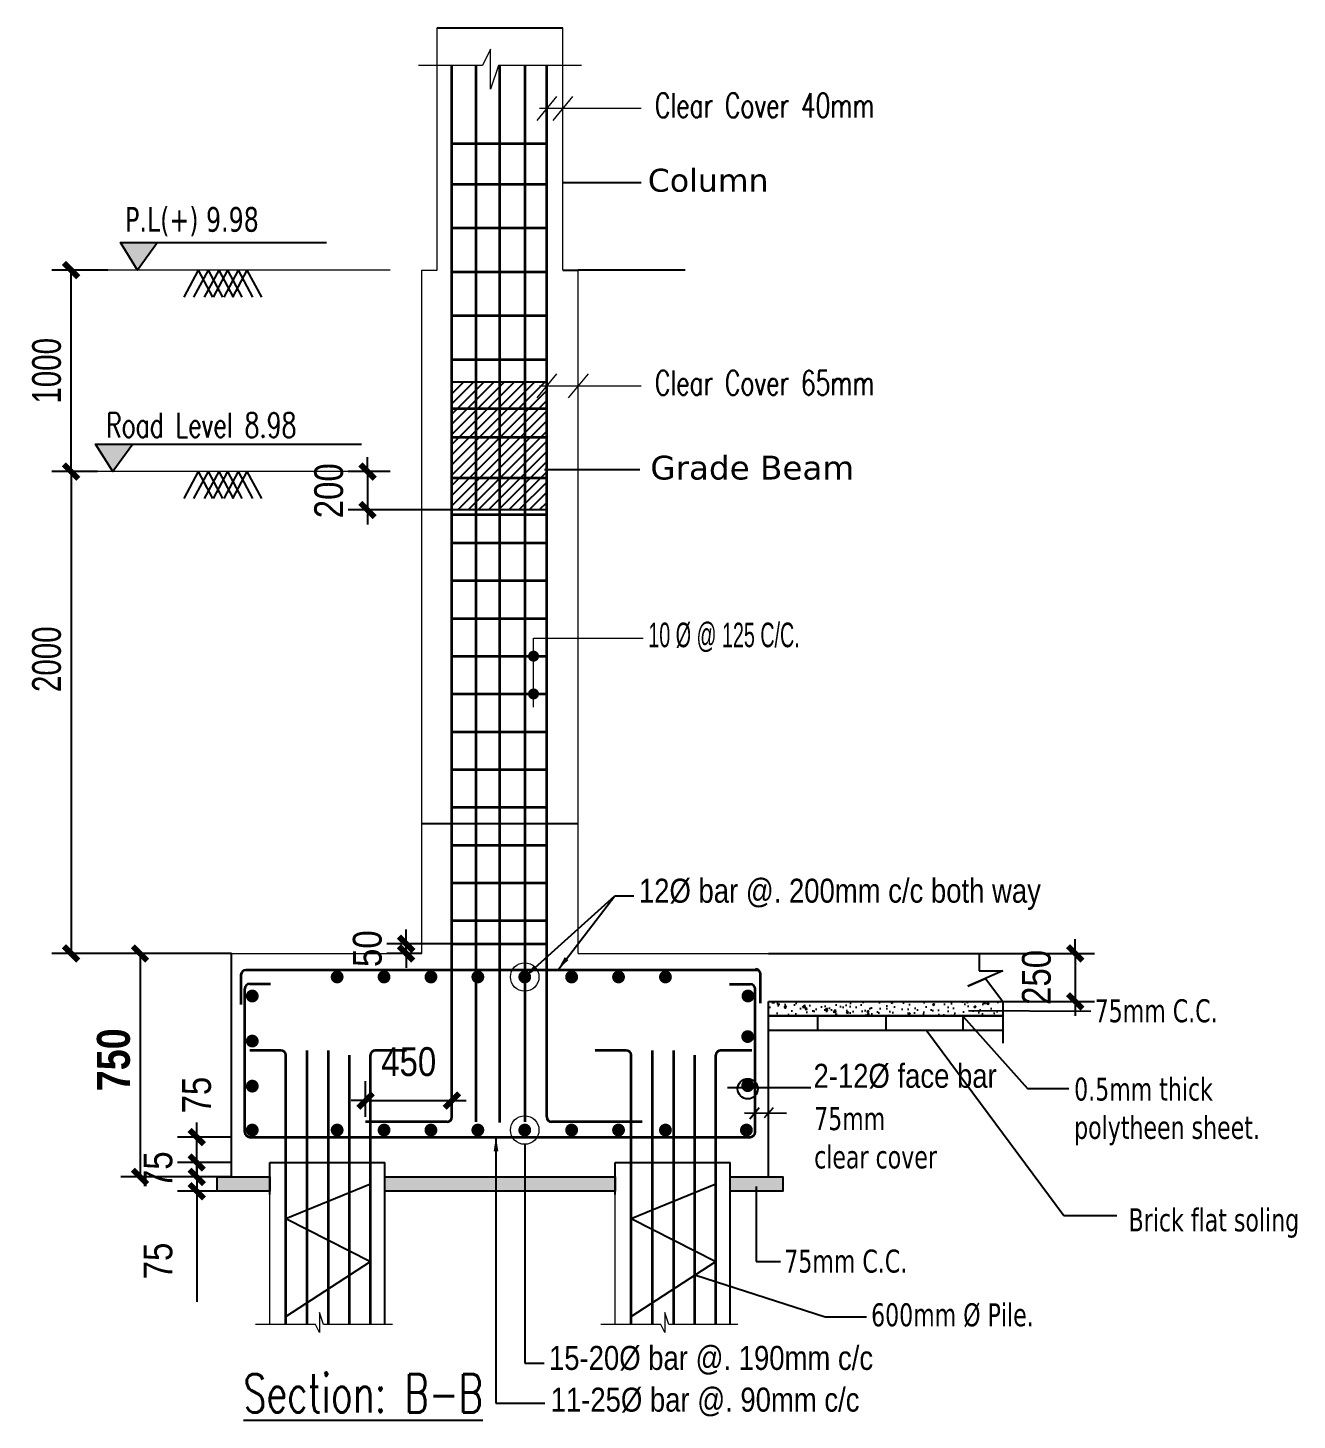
# Model space of a CAD drawing. Header units: millimetres. Extents: x 6239764 to 13047540, y 367704 to 979893.
# Drawn here: x 6260045 to 6266661, y 474103 to 481357 of the extents above; entities that cross this region are included whole.
import ezdxf
from ezdxf import colors
from ezdxf.entities.mleader import LeaderData, LeaderLine
from ezdxf.math import Vec2, Vec3

# ---------------------------------------------------------------- set-up
doc = ezdxf.new("R2010")
doc.units = ezdxf.units.MM
doc.header["$LTSCALE"] = 300
doc.linetypes.add('DASHED2', pattern=[0.375, 0.25, -0.125])
for name, color, linetype, lineweight in [('covering', 7, 'Continuous', 15), ('dimension', 194, 'Continuous', 20), ('ROD', 10, 'Continuous', 35)]:
    doc.layers.add(name, color=color, linetype=linetype, lineweight=lineweight)
doc.layers.add('DIM', color=4, linetype='Continuous')
doc.styles.add('AFTXT', font='')
doc.styles.add('NARROW', font='ARIALN.TTF')
doc.styles.get("Standard").update_dxf_attribs({"font": 'txt8.shx', "width": 0.7, "bigfont": 'hztxt_ii.shx'})
doc.styles.add('TEXT', font='swisscl.ttf')
doc.styles.add('ver', font='verdana.ttf')
doc.styles.get('AFTXT').set_extended_font_data('Romans.shx')
doc.linetypes.add('ZIGZAG', pattern='A,0.0001,-0.2,[131,ltypeshp.shx,S=0.2,R=0,X=-0.2,Y=0],-0.4,[131,ltypeshp.shx,S=0.2,R=180,X=0.2,Y=0],-0.2', length=0.8001)
doc.dimstyles.new('1_8 N1', dxfattribs={"dimscale": 1.5, "dimtxt": 48, "dimasz": 36, "dimexe": 18, "dimexo": 18, "dimgap": 15, "dimtad": 1, "dimdec": 1, "dimzin": 3, "dimdsep": 46, "dimlunit": 4, "dimtxsty": 'TEXT', "dimblk": 'ARCHTICK', "dimcen": 5, "dimdle": 18, "dimclrd": 8, "dimclre": 8, "dimclrt": 256, "dimadec": 0, "dimazin": 0, "dimtfac": 1, "dimtdec": 1, "dimtix": 1, "dimtmove": 0, "dimatfit": 3, "dimfxl": 0.18, "dimtvp": 0.75, "dimtolj": 1, "dimtzin": 0, "dimlwe": -1, "dimarcsym": 0})
doc.dimstyles.new('IED-2', dxfattribs={"dimscale": 50, "dimtxt": 3, "dimasz": 0.5, "dimexe": 2, "dimexo": 0, "dimgap": 2.5, "dimtad": 1, "dimdec": 0, "dimzin": 0, "dimdsep": 46, "dimtxsty": 'AFTXT', "dimblk": '_DOT7', "dimcen": 0.09, "dimclre": 7, "dimclrt": 3, "dimadec": 0, "dimazin": 0, "dimtfac": 1, "dimtdec": 0, "dimtix": 1, "dimtmove": 0, "dimatfit": 3, "dimldrblk": '_DOT7', "dimfxl": 1, "dimtolj": 1, "dimtzin": 0, "dimarcsym": 0})
pattern_1 = [(50, (6085812.5, 781683.32), (107.589027, -9.41282), [11.25, -123.75]), (355, (6085812.5, 781683.32), (-20.8127, 112.82882), [9, -99]), (100.451444, (6085821.47, 781682.54), (86.776327, 103.416), [9.56103, -105.171317]), (46.1842, (6085812.5, 781713.32), (160.0862, -24.82789), [16.875, -185.625]), (96.635635, (6085825.84, 781711.25), (140.19929, 146.11779), [14.34155, -157.757064]), (351.184164, (6085812.5, 781713.32), (140.19929, 146.11779), [13.5, -148.5]), (21, (6085827.5, 781705.82), (89.536058, -60.392834), [11.25, -123.75]), (326, (6085827.5, 781705.82), (36.4973, 108.772507), [9, -99]), (71.451445, (6085834.96, 781700.79), (126.033357, 48.379673), [9.56103, -105.171317]), (37.5, (6085812.5, 781683.322), (1.8239783, 49.934078), [0, -97.8, 0, -100.5, 0, -99.375]), (7.5, (6085812.5, 781683.32), (39.460431, 59.161757), [0, -57.3, 0, -95.55, 0, -37.875]), (327.5, (6085779.05, 781683.322), (80.0733654, -3.3832308), [0, -37.5, 0, -117, 0, -155.25]), (317.5, (6085764.05, 781683.32), (87.477925, 15.015747), [0, -48.75, 0, -77.7, 0, -110.25])]

# ---------------------------------------------------------------- blocks, each defined once
blk = doc.blocks.new('_ArchTick')
at = {"color": 0, "linetype": 'ByBlock', "const_width": 0.4}
blk.add_lwpolyline([(-0.5, -0.5), (0.5, 0.5)], dxfattribs=at)
blk = doc.blocks.new('*D565')
at = {"color": 7, "lineweight": -2, "transparency": 16777216}
for p, q in [((6260408.6, 479045.3), (6260170.3, 479045.3)), ((6261106.1, 476534.7), (6260170.3, 476534.7))]:
    blk.add_line(p, q, dxfattribs=at)
at = {"color": 0, "lineweight": -2, "transparency": 16777216}
blk.add_line((6260270.3, 479045.3), (6260270.3, 476534.7), dxfattribs=at)
at = {"layer": 'Defpoints', "color": 0, "transparency": 16777216}
for p in [(6260408.6, 479045.3), (6260270.3, 476534.7), (6261106.1, 476534.7)]:
    blk.add_point(p, dxfattribs=at)
at = {"color": 0, "lineweight": -2, "transparency": 16777216, "xscale": 75, "yscale": 75, "zscale": 75}
for p, rotation in [((6260270.3, 479045.3), 90), ((6260270.3, 476534.7), 270)]:
    blk.add_blockref('_ArchTick', p, dxfattribs=dict(at, rotation=rotation))
at = {"color": 3, "transparency": 16777216, "insert": (6260143.4, 478067.6), "char_height": 150, "attachment_point": 5, "rotation": 90, "style": 'NARROW'}
blk.add_mtext('\\A1;{\\fSwis721 LtCn BT|b0|i0|c0|p34;2000}', dxfattribs=at)
blk = doc.blocks.new('_DOT7')
at = {"color": 7, "linetype": 'Continuous'}
blk.add_line((-0.5, 0), (-1, 0), dxfattribs=at)
at = {"color": 7, "linetype": 'Continuous', "const_width": 0.5}
blk.add_lwpolyline([(-0.25, 0, 1), (0.25, 0, 1), (-0.25, 0, 1)], format="xyb", dxfattribs=at)
blk = doc.blocks.new('*D566')
at = {"color": 7, "lineweight": -2, "transparency": 16777216}
for p, q in [((6260461.9, 480095.3), (6260170.3, 480095.3)), ((6260408.6, 479045.3), (6260170.3, 479045.3))]:
    blk.add_line(p, q, dxfattribs=at)
at = {"color": 0, "lineweight": -2, "transparency": 16777216}
blk.add_line((6260270.3, 479045.3), (6260270.3, 480095.3), dxfattribs=at)
at = {"layer": 'Defpoints', "color": 0, "transparency": 16777216}
for p in [(6260270.3, 480095.3), (6260461.9, 480095.3), (6260408.6, 479045.3)]:
    blk.add_point(p, dxfattribs=at)
at = {"color": 0, "lineweight": -2, "transparency": 16777216, "xscale": 75, "yscale": 75, "zscale": 75}
for p, rotation in [((6260270.3, 480095.3), 90), ((6260270.3, 479045.3), 270)]:
    blk.add_blockref('_ArchTick', p, dxfattribs=dict(at, rotation=rotation))
at = {"color": 3, "transparency": 16777216, "insert": (6260143.4, 479570.3), "char_height": 150, "attachment_point": 5, "rotation": 90, "style": 'NARROW'}
blk.add_mtext('\\A1;{\\fSwis721 LtCn BT|b0|i0|c0|p34;1000}', dxfattribs=at)
blk = doc.blocks.new('*D567')
at = {"color": 7, "lineweight": -2, "transparency": 16777216}
for p, q in [((6261100.4, 476534.7), (6260529.7, 476534.7)), ((6261106.1, 475370.3), (6260529.7, 475370.3))]:
    blk.add_line(p, q, dxfattribs=at)
at = {"color": 0, "lineweight": -2, "transparency": 16777216}
blk.add_line((6260629.7, 476534.7), (6260629.7, 475370.3), dxfattribs=at)
at = {"layer": 'Defpoints', "color": 0, "transparency": 16777216}
for p in [(6261100.4, 476534.7), (6260629.7, 475370.3), (6261106.1, 475370.3)]:
    blk.add_point(p, dxfattribs=at)
at = {"color": 0, "lineweight": -2, "transparency": 16777216, "xscale": 75, "yscale": 75, "zscale": 75}
for p, rotation in [((6260629.7, 476534.7), 90), ((6260629.7, 475370.3), 270)]:
    blk.add_blockref('_ArchTick', p, dxfattribs=dict(at, rotation=rotation))
at = {"color": 3, "transparency": 16777216, "insert": (6260492.2, 475980.6), "char_height": 150, "attachment_point": 5, "rotation": 90, "style": 'NARROW'}
blk.add_mtext('\\A1;{\\fArial Narrow|b1|i0|c0|p34;\\H1.143x;\\C2;750}', dxfattribs=at)
blk = doc.blocks.new('*D568')
at = {"color": 0, "lineweight": -2, "transparency": 16777216}
for p, q in [((6260925.3, 475370.3), (6260925.3, 475445.3)), ((6260925.3, 475370.3), (6260925.3, 475295.3)), ((6260925.3, 475295.3), (6260925.3, 474719.2))]:
    blk.add_line(p, q, dxfattribs=at)
at = {"color": 7, "lineweight": -2, "transparency": 16777216}
for p, q in [((6261100.4, 475370.3), (6260825.3, 475370.3)), ((6261106.1, 475295.3), (6260825.3, 475295.3))]:
    blk.add_line(p, q, dxfattribs=at)
at = {"layer": 'Defpoints', "color": 0, "transparency": 16777216}
for p in [(6261100.4, 475370.3), (6260925.3, 475295.3), (6261106.1, 475295.3)]:
    blk.add_point(p, dxfattribs=at)
at = {"color": 0, "lineweight": -2, "transparency": 16777216, "xscale": 75, "yscale": 75, "zscale": 75}
for p, rotation in [((6260925.3, 475370.3), 270), ((6260925.3, 475295.3), 90)]:
    blk.add_blockref('_ArchTick', p, dxfattribs=dict(at, rotation=rotation))
at = {"color": 3, "transparency": 16777216, "insert": (6260724, 474932.2), "char_height": 150, "attachment_point": 5, "rotation": 90, "style": 'NARROW'}
blk.add_mtext('\\A1;75', dxfattribs=at)
blk = doc.blocks.new('*D574')
at = {"color": 0, "lineweight": -2, "transparency": 16777216}
for p, q in [((6260925.3, 475578.1), (6260925.3, 475653.1)), ((6260925.3, 475445.3), (6260925.3, 475578.1)), ((6260925.3, 475445.3), (6260925.3, 475370.3))]:
    blk.add_line(p, q, dxfattribs=at)
at = {"color": 7, "lineweight": -2, "transparency": 16777216}
for p, q in [((6261106.1, 475578.1), (6260825.3, 475578.1)), ((6261106.1, 475445.3), (6260825.3, 475445.3))]:
    blk.add_line(p, q, dxfattribs=at)
at = {"layer": 'Defpoints', "color": 0, "transparency": 16777216}
for p in [(6260925.3, 475578.1), (6261106.1, 475578.1, -3), (6261106.1, 475445.3, -3)]:
    blk.add_point(p, dxfattribs=at)
at = {"color": 0, "lineweight": -2, "transparency": 16777216, "xscale": 75, "yscale": 75, "zscale": 75}
for p, rotation in [((6260925.3, 475578.1), 270), ((6260925.3, 475445.3), 90)]:
    blk.add_blockref('_ArchTick', p, dxfattribs=dict(at, rotation=rotation))
at = {"color": 3, "transparency": 16777216, "insert": (6260925.3, 475796.5), "char_height": 150, "attachment_point": 5, "rotation": 90, "style": 'NARROW'}
blk.add_mtext('\\A1;75', dxfattribs=at)
blk = doc.blocks.new('*D577')
at = {"color": 0, "lineweight": -2, "transparency": 16777216}
for p, q in [((6261815.5, 479045.3), (6261815.5, 479120.3)), ((6261815.5, 479045.3), (6261815.5, 478845.3)), ((6261815.5, 478845.3), (6261815.5, 478770.3))]:
    blk.add_line(p, q, dxfattribs=at)
at = {"color": 7, "lineweight": -2, "transparency": 16777216}
for p, q in [((6261933, 479045.3), (6261715.5, 479045.3)), ((6262255.5, 478845.3), (6261715.5, 478845.3))]:
    blk.add_line(p, q, dxfattribs=at)
at = {"layer": 'Defpoints', "color": 0, "transparency": 16777216}
for p in [(6261933, 479045.3, 0), (6261815.5, 478845.3), (6262255.5, 478845.3, 0)]:
    blk.add_point(p, dxfattribs=at)
at = {"color": 0, "lineweight": -2, "transparency": 16777216, "xscale": 75, "yscale": 75, "zscale": 75}
for p, rotation in [((6261815.5, 479045.3), 270), ((6261815.5, 478845.3), 90)]:
    blk.add_blockref('_ArchTick', p, dxfattribs=dict(at, rotation=rotation))
at = {"color": 3, "transparency": 16777216, "insert": (6261614, 478945.3), "char_height": 150, "attachment_point": 5, "rotation": 90, "style": 'NARROW'}
blk.add_mtext('\\A1;200', dxfattribs=at)
blk = doc.blocks.new('*D580')
at = {"color": 7, "lineweight": -2, "transparency": 16777216}
for p, q in [((6261805.4, 475682.6), (6261805.4, 475868.3)), ((6262255.5, 475682.6), (6262255.5, 475868.3))]:
    blk.add_line(p, q, dxfattribs=at)
at = {"color": 0, "lineweight": -2, "transparency": 16777216}
for p, q in [((6261805.4, 475768.3), (6261730.4, 475768.3)), ((6261805.4, 475768.3), (6262255.5, 475768.3)), ((6262255.5, 475768.3), (6262330.5, 475768.3))]:
    blk.add_line(p, q, dxfattribs=at)
at = {"layer": 'Defpoints', "color": 0, "transparency": 16777216}
for p in [(6262255.5, 475768.3), (6261805.4, 475682.6, 0), (6262255.5, 475682.6, 0)]:
    blk.add_point(p, dxfattribs=at)
at = {"color": 0, "lineweight": -2, "transparency": 16777216, "xscale": 75, "yscale": 75, "zscale": 75}
blk.add_blockref('_ArchTick', (6261805.4, 475768.3), dxfattribs=at)
at = {"color": 0, "lineweight": -2, "transparency": 16777216, "xscale": 75, "yscale": 75, "zscale": 75, "rotation": 180}
blk.add_blockref('_ArchTick', (6262255.5, 475768.3), dxfattribs=at)
at = {"color": 3, "transparency": 16777216, "insert": (6262030.4, 475969.9), "char_height": 150, "attachment_point": 5, "style": 'NARROW'}
blk.add_mtext('\\A1;450', dxfattribs=at)
blk = doc.blocks.new('*D581')
at = {"color": 0, "lineweight": -2, "transparency": 16777216}
for p, q in [((6262016.9, 476584.5), (6262016.9, 476659.5)), ((6262016.9, 476534.7), (6262016.9, 476584.5)), ((6262016.9, 476534.7), (6262016.9, 476459.7))]:
    blk.add_line(p, q, dxfattribs=at)
at = {"color": 7, "lineweight": -2, "transparency": 16777216}
for p, q in [((6262255.5, 476584.5), (6261916.9, 476584.5)), ((6262098.8, 476534.7), (6261916.9, 476534.7))]:
    blk.add_line(p, q, dxfattribs=at)
at = {"layer": 'Defpoints', "color": 0, "transparency": 16777216}
for p in [(6262016.9, 476584.5), (6262098.8, 476534.7, 0), (6262255.5, 476584.5, 0)]:
    blk.add_point(p, dxfattribs=at)
at = {"color": 0, "lineweight": -2, "transparency": 16777216, "xscale": 75, "yscale": 75, "zscale": 75}
for p, rotation in [((6262016.9, 476584.5), 270), ((6262016.9, 476534.7), 90)]:
    blk.add_blockref('_ArchTick', p, dxfattribs=dict(at, rotation=rotation))
at = {"color": 3, "transparency": 16777216, "insert": (6261815.3, 476559.6), "char_height": 150, "attachment_point": 5, "rotation": 90, "style": 'NARROW'}
blk.add_mtext('\\A1;50', dxfattribs=at)
blk = doc.blocks.new('*D591')
at = {"color": 0, "lineweight": -2, "transparency": 16777216}
for p, q in [((6260925.3, 475445.3), (6260925.3, 475520.3)), ((6260925.3, 475445.3), (6260925.3, 475370.3)), ((6260925.3, 475370.3), (6260925.3, 475295.3))]:
    blk.add_line(p, q, dxfattribs=at)
at = {"color": 7, "lineweight": -2, "transparency": 16777216}
for p, q in [((6261100.4, 475445.3), (6260825.3, 475445.3)), ((6261106.1, 475370.3), (6260825.3, 475370.3))]:
    blk.add_line(p, q, dxfattribs=at)
at = {"layer": 'Defpoints', "color": 0, "transparency": 16777216}
for p in [(6261100.4, 475445.3, 3), (6260925.3, 475370.3), (6261106.1, 475370.3, 3)]:
    blk.add_point(p, dxfattribs=at)
at = {"color": 0, "lineweight": -2, "transparency": 16777216, "xscale": 75, "yscale": 75, "zscale": 75}
for p, rotation in [((6260925.3, 475445.3), 270), ((6260925.3, 475370.3), 90)]:
    blk.add_blockref('_ArchTick', p, dxfattribs=dict(at, rotation=rotation))
at = {"color": 3, "transparency": 16777216, "insert": (6260724, 475407.8), "char_height": 150, "attachment_point": 5, "rotation": 90, "style": 'NARROW'}
blk.add_mtext('\\A1;75', dxfattribs=at)
blk = doc.blocks.new('*D592')
at = {"color": 0, "lineweight": -2, "transparency": 16777216}
for p, q in [((6265504.5, 476534.7), (6265504.5, 476609.7)), ((6265504.5, 476534.7), (6265504.5, 476284.7)), ((6265504.5, 476284.7), (6265504.5, 476209.7))]:
    blk.add_line(p, q, dxfattribs=at)
at = {"color": 7, "lineweight": -2, "transparency": 16777216}
for p, q in [((6264862.7, 476534.7), (6265604.5, 476534.7)), ((6264862.7, 476284.7), (6265604.5, 476284.7))]:
    blk.add_line(p, q, dxfattribs=at)
at = {"layer": 'Defpoints', "color": 0, "transparency": 16777216}
for p in [(6264862.7, 476534.7, 3), (6264862.7, 476284.7, 3), (6265504.5, 476284.7)]:
    blk.add_point(p, dxfattribs=at)
at = {"color": 0, "lineweight": -2, "transparency": 16777216, "xscale": 75, "yscale": 75, "zscale": 75}
for p, rotation in [((6265504.5, 476534.7), 270), ((6265504.5, 476284.7), 90)]:
    blk.add_blockref('_ArchTick', p, dxfattribs=dict(at, rotation=rotation))
at = {"color": 3, "transparency": 16777216, "insert": (6265302.9, 476409.7), "char_height": 150, "attachment_point": 5, "rotation": 90, "style": 'NARROW'}
blk.add_mtext('\\A1;250', dxfattribs=at)

msp = doc.modelspace()

# ---------------------------------------------------------------- hatches: boundary and pattern name
h = msp.add_hatch()
h.set_pattern_fill('ANSI31', color=256, scale=299.999995, style=0)
h.set_pattern_definition([(45, (2302977.744, 1123013.774), (-26.51650382, 26.51650382), [])])
h.paths.add_polyline_path([(6262255.5, 478845.3), (6262381.9, 478845.3), (6262381.9, 479512.2), (6262255.5, 479512.2)])
h.paths.add_polyline_path([(6262381.9, 478845.3), (6262506.1, 478845.3), (6262506.1, 479512.2), (6262381.9, 479512.2)])
h.paths.add_polyline_path([(6262506.1, 478845.3), (6262637.3, 478845.3), (6262637.3, 479512.2), (6262506.1, 479512.2)])
h.paths.add_polyline_path([(6262637.3, 478845.3), (6262750.2, 478845.3), (6262750.2, 479512.2), (6262637.3, 479512.2)])
at = {"lineweight": 25}
h = msp.add_hatch(dxfattribs=at)
h.set_pattern_fill('AR-CONC', color=9, scale=15)
h.set_pattern_definition(pattern_1)
h.paths.add_polyline_path([(6263906.1, 476284.7), (6265127.4, 476284.7), (6265127.4, 476209.7), (6263906.1, 476209.7)])
h = msp.add_hatch(dxfattribs=at)
h.set_pattern_fill('AR-CONC', color=9, scale=15)
h.set_pattern_definition(pattern_1)
h.paths.add_polyline_path([(6263706.1, 475370.3), (6263981.1, 475370.3), (6263981.1, 475295.3), (6263706.1, 475295.3)])
h.paths.add_polyline_path([(6261906.1, 475370.3), (6263106.1, 475370.3), (6263106.1, 475295.3), (6261906.1, 475295.3)])
h.paths.add_polyline_path([(6261031.1, 475370.3), (6261306.1, 475370.3), (6261306.1, 475295.3), (6261031.1, 475295.3)])
at = {"layer": 'DIM', "ltscale": 3}
for points in [[(6260721.1, 480238.6), (6260527.2, 480238.6), (6260616.2, 480095.3)], [(6260592.1, 479188.6), (6260398.2, 479188.6), (6260487.2, 479045.3)]]:
    msp.add_hatch(color=256, dxfattribs=at).paths.add_polyline_path(points)

# ---------------------------------------------------------------- linework, layer by layer
at = {"lineweight": 25}
for p, q in [((6262178.6, 481357.1, 25.7), (6262833.6, 481357.1, 25.7)), ((6262098.8, 477212.4, 25.7), (6262913.3, 477212.4, 25.7)), ((6261106.1, 475370.3, 22.6), (6261106.1, 476534.7, 22.6)), ((6263906.1, 476534.7, 25.7), (6265004.1, 476534.7, 25.7)), ((6265004.1, 476534.7, 25.7), (6265004.1, 476444.6, 25.7)), ((6265127.4, 476444.6, 25.7), (6264945, 476363.6, 22.6)), ((6264945, 476363.6, 22.6), (6265036.2, 476404.1, 24.2)), ((6265004.1, 476444.6, 25.7), (6265127.4, 476444.6, 25.7)), ((6265036.2, 476404.1, 24.2), (6265127.4, 476284.7, 25.7)), ((6263906.1, 475370.3, 25.7), (6263906.1, 476284.7, 25.7)), ((6263906.1, 476284.7, 25.7), (6265127.4, 476284.7, 25.7)), ((6265127.4, 476284.7, 25.7), (6265127.4, 476066.7, 25.7)), ((6263906.1, 476209.7, 25.7), (6265127.4, 476209.7, 25.7)), ((6264161.4, 476209.7, 25.7), (6264161.4, 476134.7, 25.7)), ((6264516.7, 476209.7, 25.7), (6264516.7, 476134.7, 25.7)), ((6264918, 476209.7, 25.7), (6264918, 476134.7, 25.7)), ((6263906.1, 476134.7, 25.7), (6265127.4, 476134.7, 25.7)), ((6265255.8, 475830.6, 25.7), (6265471.9, 475830.6, 25.7)), ((6263856.3, 475730.8, 25.7), (6263808.7, 475671.8, 22.6)), ((6263930.3, 475730.8, 22.6), (6263883, 475678.5, 22.6)), ((6263780.9, 475703.5, 25.7), (6264000.4, 475703, 22.6)), ((6261306.1, 475278.2, 22.6), (6261306.1, 475445.3, 22.6)), ((6261906.1, 474601.9, 22.6), (6261906.1, 475445.3, 22.6)), ((6263106.1, 475278.2, 25.7), (6263106.1, 475445.3, 25.7)), ((6263706.1, 475278.2, 25.7), (6263706.1, 475445.3, 25.7)), ((6263706.1, 474601.9, 25.7), (6263706.1, 475445.3, 25.7)), ((6265445.3, 475169.3, 25.7), (6265721.9, 475169.3, 25.7)), ((6264200.7, 474641.2, 28.7), (6264416.8, 474641.2, 28.7))]:
    msp.add_line(p, q, dxfattribs=at)
at = {"lineweight": 0}
for p, q in [((6262801.4, 480999.9, 25.7), (6262697.4, 480874.5, 25.7)), ((6262884.9, 480999.9, 25.7), (6262780.9, 480874.5, 25.7)), ((6262711.9, 480938.1, 25.7), (6263242.8, 480938.1, 25.7)), ((6262801.4, 479554.1, 25.7), (6262697.4, 479428.7, 25.7)), ((6262965.3, 479554.1, 25.7), (6262861.3, 479428.7, 25.7)), ((6262711.9, 479492.3, 25.7), (6263242.8, 479492.3, 25.7)), ((6262680.9, 478177.1, 25.7), (6263252.3, 478177.1, 25.7)), ((6262680.9, 477818.5, 25.7), (6262680.9, 478177.1, 25.7))]:
    msp.add_line(p, q, dxfattribs=at)
at = {"lineweight": 0, "ltscale": 1500}
for p, q in [((6261933, 480095.3, 25.7), (6260461.9, 480095.3, 25.7)), ((6261933, 479045.3, 25.7), (6260408.6, 479045.3, 25.7))]:
    msp.add_line(p, q, dxfattribs=at)
at = {"color": 7, "lineweight": 25}
for p, q in [((6260932.8, 480095.3, 25.7), (6260857.4, 479954.6, 25.7)), ((6260984.5, 480095.3, 25.7), (6260909.1, 479954.6, 25.7)), ((6260932.8, 480095.3, 25.7), (6261008.2, 479954.6, 25.7)), ((6261040.1, 480095.3, 25.7), (6260964.7, 479954.6, 25.7)), ((6260984.5, 480095.3, 25.7), (6261059.9, 479954.6, 25.7)), ((6261085.9, 480095.3, 25.7), (6261010.5, 479954.6, 25.7)), ((6261040.1, 480095.3, 25.7), (6261115.5, 479954.6, 25.7)), ((6261141.5, 480095.3, 25.7), (6261066.1, 479954.6, 25.7)), ((6261085.9, 480095.3, 25.7), (6261161.3, 479954.6, 25.7)), ((6261187.2, 480095.3, 25.7), (6261111.8, 479954.6, 25.7)), ((6261141.5, 480095.3, 25.7), (6261216.9, 479954.6, 25.7)), ((6261187.2, 480095.3, 25.7), (6261262.6, 479954.6, 25.7)), ((6260932.8, 479045.3, 25.7), (6260857.4, 478904.6, 25.7)), ((6260984.5, 479045.3, 25.7), (6260909.1, 478904.6, 25.7)), ((6260932.8, 479045.3, 25.7), (6261008.2, 478904.6, 25.7)), ((6261040.1, 479045.3, 25.7), (6260964.7, 478904.6, 25.7)), ((6260984.5, 479045.3, 25.7), (6261059.9, 478904.6, 25.7)), ((6261085.9, 479045.3, 25.7), (6261010.5, 478904.6, 25.7)), ((6261040.1, 479045.3, 25.7), (6261115.5, 478904.6, 25.7)), ((6261141.5, 479045.3, 25.7), (6261066.1, 478904.6, 25.7)), ((6261085.9, 479045.3, 25.7), (6261161.3, 478904.6, 25.7)), ((6261187.2, 479045.3, 25.7), (6261111.8, 478904.6, 25.7)), ((6261141.5, 479045.3, 25.7), (6261216.9, 478904.6, 25.7)), ((6261187.2, 479045.3, 25.7), (6261262.6, 478904.6, 25.7)), ((6263692.3, 475836.9, 25.7), (6264126.2, 475836.9, 25.7))]:
    msp.add_line(p, q, dxfattribs=at)
at = {"lineweight": 0, "const_width": 28.7, "elevation": 25.7}
for points in [[(6262666.6, 478083.5, 1), (6262695.3, 478083.5, 1)], [(6262666.6, 477886.6, 1), (6262695.3, 477886.6, 1)]]:
    msp.add_lwpolyline(points, format="xyb", close=True, dxfattribs=at)
at = {"lineweight": 25, "elevation": 25.7}
for points in [[(6263906.1, 476284.7), (6265127.4, 476284.7), (6265127.4, 476209.7), (6263906.1, 476209.7)], [(6263906.1, 476284.7), (6265127.4, 476284.7), (6265127.4, 476209.7), (6263906.1, 476209.7)], [(6261031.1, 475370.3), (6261306.1, 475370.3), (6261306.1, 475295.3), (6261031.1, 475295.3)], [(6261906.1, 475370.3), (6263106.1, 475370.3), (6263106.1, 475295.3), (6261906.1, 475295.3)], [(6263706.1, 475370.3), (6263981.1, 475370.3), (6263981.1, 475295.3), (6263706.1, 475295.3)]]:
    msp.add_lwpolyline(points, close=True, dxfattribs=at)
at = {"color": 7, "lineweight": 25}
msp.add_circle((6263797.3, 475829.2, 25.7), 52.5, dxfattribs=at)
at = {"layer": 'covering', "lineweight": 0, "ltscale": 1500}
for p, q in [((6262178.6, 480095.3, 25.7), (6262178.6, 481357.1, 25.7)), ((6262833.6, 480095.3, 25.7), (6262833.6, 481357.1, 25.7)), ((6262098.8, 480095.3, 25.7), (6262178.6, 480095.3, 25.7)), ((6262098.8, 480095.3, 25.7), (6262178.6, 480095.3, 25.7)), ((6262098.8, 476534.7, 25.7), (6262098.8, 480095.3, 25.7)), ((6262098.8, 480095.3, 25.7), (6262178.6, 480095.3, 25.7)), ((6262833.6, 480095.3, 25.7), (6262913.3, 480095.3, 25.7)), ((6262913.3, 476534.7, 25.7), (6262913.3, 480095.3, 25.7)), ((6261106.1, 476534.7, 25.7), (6262098.8, 476534.7, 25.7)), ((6262913.3, 476534.7, 25.7), (6263906.1, 476534.7, 25.7)), ((6261306.1, 474601.9, 25.7), (6261306.1, 475445.3, 25.7)), ((6263106.1, 474601.9, 28.7), (6263106.1, 475445.3, 28.7))]:
    msp.add_line(p, q, dxfattribs=at)
at = {"layer": 'covering', "linetype": 'DASHED2', "lineweight": 0, "ltscale": 1500}
for points, elevation in [([(6262930.7, 481160.5), (6262498.9, 481160.5), (6262457.1, 481037.7), (6262457.1, 481245.9), (6262414.7, 481160.4), (6262081.4, 481160.5)], 25.7), ([(6261946, 474601.9), (6261585.9, 474601.9), (6261565, 474663.3), (6261565, 474559.2), (6261543.8, 474602), (6261231.1, 474602)], 25.7), ([(6263746, 474601.9), (6263385.9, 474601.9), (6263365, 474663.3), (6263365, 474559.2), (6263343.8, 474602), (6263031.1, 474602)], 28.7)]:
    msp.add_lwpolyline(points, dxfattribs=dict(at, elevation=elevation))
at = {"layer": 'DIM'}
for p, q in [((6262833.6, 480095.3, 25.7), (6262913.3, 480095.3, 25.7)), ((6263471.2, 480095.3, 25.7), (6262913.3, 480095.3, 25.7)), ((6263103.9, 476834.9, 25.7), (6263204.5, 476834.9, 25.7))]:
    msp.add_line(p, q, dxfattribs=at)
at = {"layer": 'DIM', "linetype": 'ZIGZAG', "ltscale": 0.1}
for p, q in [((6261306.1, 475445.3, 25.7), (6261906.1, 475445.3, 25.7)), ((6263106.1, 475445.3, 28.7), (6263706.1, 475445.3, 28.7))]:
    msp.add_line(p, q, dxfattribs=at)
at = {"layer": 'DIM', "ltscale": 3, "elevation": 25.7}
for points in [[(6260720.9, 480238.3), (6260616.2, 480095.3), (6260527.2, 480238.6), (6261601.4, 480238.6)], [(6260591.9, 479188.3), (6260487.2, 479045.3), (6260398.2, 479188.6), (6261784.6, 479188.6)]]:
    msp.add_lwpolyline(points, dxfattribs=at)
at = {"layer": 'DIM', "elevation": 25.7}
msp.add_lwpolyline([(6262255.5, 479512.2), (6262750.2, 479512.2), (6262750.2, 478845.3), (6262255.5, 478845.3)], close=True, dxfattribs=at)
at = {"layer": 'dimension', "lineweight": 20, "ltscale": 100}
for centre in [(6262635.1, 476412, 25.7), (6262635.1, 475614.4, 25.7)]:
    msp.add_circle(centre, 74.3, dxfattribs=at)
at = {"layer": 'ROD'}
for p, q in [((6262255.5, 475682.6, 25.7), (6262255.5, 481160.4, 25.7)), ((6262381.9, 475657.6, 25.7), (6262381.9, 481160.5, 25.7)), ((6262506.1, 475653.7, 25.7), (6262506.1, 481160.4, 25.7)), ((6262637.3, 475657.6, 25.7), (6262637.3, 481160.4, 25.7)), ((6262750.2, 475682.6, 25.7), (6262750.2, 481160.4, 25.7)), ((6262255.5, 480754.9, 25.7), (6262750.2, 480754.9, 25.7)), ((6262255.5, 480543.1, 25.7), (6262750.2, 480543.1, 25.7)), ((6262255.5, 480314.7, 25.7), (6262750.2, 480314.7, 25.7)), ((6262255.5, 480086.2, 25.7), (6262750.2, 480086.2, 25.7)), ((6262255.5, 479857.8, 25.7), (6262750.2, 479857.8, 25.7)), ((6262255.5, 479629.3, 25.7), (6262750.2, 479629.3, 25.7)), ((6262255.5, 479374.5, 25.7), (6262750.2, 479374.5, 25.7)), ((6262255.5, 479224.2, 25.7), (6262750.2, 479224.2, 25.7)), ((6262255.5, 479013.2, 25.7), (6262750.2, 479013.2, 25.7)), ((6262255.5, 478822.4, 25.7), (6262750.2, 478822.4, 25.7)), ((6262255.5, 478674.1, 25.7), (6262750.2, 478674.1, 25.7)), ((6262255.5, 478477.2, 25.7), (6262750.2, 478477.2, 25.7)), ((6262255.5, 478280.4, 25.7), (6262750.2, 478280.4, 25.7)), ((6262255.5, 478083.5, 25.7), (6262750.2, 478083.5, 25.7)), ((6262255.5, 477886.6, 25.7), (6262750.2, 477886.6, 25.7)), ((6262255.5, 477689.7, 25.7), (6262750.2, 477689.7, 25.7)), ((6262255.5, 477492.9, 25.7), (6262750.2, 477492.9, 25.7)), ((6262255.5, 477296, 25.7), (6262750.2, 477296, 25.7)), ((6262255.5, 477099.1, 25.7), (6262750.2, 477099.1, 25.7)), ((6262255.5, 476902.2, 25.7), (6262750.2, 476902.2, 25.7)), ((6262255.5, 476705.4, 25.7), (6262750.2, 476705.4, 25.7)), ((6262255.5, 476584.5, 25.7), (6262750.2, 476584.5, 25.7)), ((6261156.1, 476423.2, 22.6), (6261156.1, 476268.4, 22.6)), ((6263856.1, 476448.2, 25.7), (6261181.1, 476448.2, 22.6)), ((6263863.4, 476275.8, 25.7), (6263863.4, 476430.5, 25.7)), ((6261176.1, 475603.1, 22.6), (6261176.1, 476350.7, 22.6)), ((6261201.1, 476375.7, 22.6), (6261309.9, 476375.7, 22.6)), ((6263702.3, 476373.9, 25.7), (6263811.1, 476373.9, 25.7)), ((6263836.1, 475603.1, 25.7), (6263836.1, 476348.9, 25.7)), ((6261364.6, 476029.8, 25.7), (6261201.7, 476029.8, 25.7)), ((6261500.6, 474602, 25.7), (6261500.6, 476029.8, 25.7)), ((6261611.6, 474601.9, 25.7), (6261611.6, 476029.8, 25.7)), ((6262019, 476029.8, 22.6), (6261856.1, 476029.8, 22.6)), ((6263164.6, 476029.8, 28.7), (6263001.7, 476029.8, 28.7)), ((6263300.6, 474602, 28.7), (6263300.6, 476029.8, 28.7)), ((6263411.6, 474601.9, 28.7), (6263411.6, 476029.8, 28.7)), ((6263819, 476029.8, 25.7), (6263656.1, 476029.8, 25.7)), ((6261389.6, 474602, 25.7), (6261389.6, 476004.8, 25.7)), ((6261722.5, 474601.9, 25.7), (6261722.5, 476004.8, 25.7)), ((6261831.1, 474601.9, 22.6), (6261831.1, 476004.8, 22.6)), ((6263189.6, 474602, 28.7), (6263189.6, 476004.8, 28.7)), ((6263522.5, 474601.9, 28.7), (6263522.5, 476004.8, 28.7)), ((6263631.1, 474601.9, 25.7), (6263631.1, 476004.8, 25.7)), ((6262230.5, 475657.6, 25.7), (6261805.9, 475657.6, 25.7)), ((6263246.9, 475657.6, 25.7), (6262775.2, 475657.6, 25.7)), ((6261201.1, 475578.1, 22.6), (6263811.1, 475578.1, 25.7))]:
    msp.add_line(p, q, dxfattribs=at)
at = {"layer": 'ROD', "lineweight": 25}
for p, q in [((6261389.6, 475153.4, 25.7), (6261831.1, 475334.5, 22.6)), ((6263189.6, 475153.4, 28.7), (6263631.1, 475334.5, 25.7)), ((6261389.6, 475153.4, 25.7), (6261831.1, 474929.6, 22.6)), ((6263189.6, 475153.4, 28.7), (6263631.1, 474929.6, 25.7)), ((6261389.6, 474642.2, 25.7), (6261831.1, 474929.6, 22.6)), ((6263189.6, 474642.2, 28.7), (6263631.1, 474929.6, 25.7))]:
    msp.add_line(p, q, dxfattribs=at)
at = {"layer": 'ROD', "const_width": 33.4}
for points, elevation in [([(6261674, 476412, -1), (6261640.6, 476412, -1)], 25.7), ([(6261918.5, 476412, -1), (6261885.1, 476412, -1)], 25.7), ([(6262162.9, 476412, -1), (6262129.5, 476412, -1)], 25.7), ([(6262407.4, 476412, -1), (6262374, 476412, -1)], 25.7), ([(6262651.8, 476412, -1), (6262618.4, 476412, -1)], 25.7), ([(6262896.3, 476412, -1), (6262862.8, 476412, -1)], 25.7), ([(6263140.7, 476412, -1), (6263107.3, 476412, -1)], 25.7), ([(6263385.2, 476412, -1), (6263351.7, 476412, -1)], 25.7), ([(6261231.6, 476312.8, -1), (6261198.2, 476312.8, -1)], 22.6), ([(6263815.4, 476312.8, -1), (6263782, 476312.8, -1)], 25.7), ([(6261231.6, 476078.1, -1), (6261198.2, 476078.1, -1)], 22.6), ([(6263780.6, 476101.5, 1), (6263814, 476101.5, 1)], 25.7), ([(6261231.6, 475843.3, -1), (6261198.2, 475843.3, -1)], 22.6), ([(6263780.6, 475845.9, 1), (6263814, 475845.9, 1)], 25.7), ([(6261231.6, 475614.4, -1), (6261198.2, 475614.4, -1)], 22.6), ([(6261674, 475614.4, -1), (6261640.6, 475614.4, -1)], 25.7), ([(6261918.5, 475614.4, -1), (6261885.1, 475614.4, -1)], 25.7), ([(6262162.9, 475614.4, -1), (6262129.5, 475614.4, -1)], 25.7), ([(6262407.4, 475614.4, -1), (6262374, 475614.4, -1)], 25.7), ([(6262651.8, 475614.4, -1), (6262618.4, 475614.4, -1)], 25.7), ([(6262896.3, 475614.4, -1), (6262862.8, 475614.4, -1)], 25.7), ([(6263140.7, 475614.4, -1), (6263107.3, 475614.4, -1)], 25.7), ([(6263385.2, 475614.4, -1), (6263351.7, 475614.4, -1)], 25.7), ([(6263807.2, 475614.4, -1), (6263773.8, 475614.4, -1)], 25.7)]:
    msp.add_lwpolyline(points, format="xyb", close=True, dxfattribs=dict(at, elevation=elevation))
at = {"layer": 'ROD'}
for centre, start, end in [((6261181.1, 476423.2, 22.6), 90, 180), ((6263838.4, 476427.4, 25.7), 0, 90), ((6261201.1, 476350.7, 22.6), 90, 180), ((6263811.1, 476348.9, 25.7), 0, 90), ((6261364.6, 476004.8, 25.7), 0, 90), ((6261856.1, 476004.8, 22.6), 90, 180), ((6263164.6, 476004.8, 28.7), 0, 90), ((6263656.1, 476004.8, 25.7), 90, 180), ((6262230.5, 475682.6, 25.7), 270, 0), ((6262775.2, 475682.6, 25.7), 180, 270), ((6261201.1, 475603.1, 22.6), 180, 270), ((6263811.1, 475603.1, 25.7), 270, 0)]:
    msp.add_arc(centre, 25, start, end, dxfattribs=at)

# ---------------------------------------------------------------- texts
at = {"char_height": 128.068, "attachment_point": 1}
for s, insert, width in [('Clear Cover 40mm', (6263313.8, 481017.3, 25.7), 1699.627), ('Clear Cover 65mm', (6263313.8, 479571.5, 25.7), 1699.627), ('{\\fArial Narrow|b0|i0|c0|p34;10 %%C @ 125 C/C.}', (6263279.3, 478258.3, 25.7), 2498.988)]:
    msp.add_mtext(s, dxfattribs=dict(at, insert=insert, width=width))
at = {"ltscale": 1500, "attachment_point": 1}
for s, insert, char_height, width, style in [('Column', (6263276.7, 480623.1, 25.7), 119.77, 1192.266, 'ver'), ('Grade Beam', (6263289.9, 479127.7, 25.7), 123.8, 1845.338, 'ver'), ('12%%C bar @. 200mm c/c both way', (6263230.3, 476924, 25.7), 125, 2179.751, 'NARROW'), ('2-12%%C face bar', (6264140.2, 475959.6, 25.7), 125, 1990.284, 'NARROW'), ('15-20%%C bar @. 190mm c/c ', (6262761.5, 474489.7, 25.7), 125, 1990.284, 'NARROW'), ('11-25%%C bar @. 90mm c/c ', (6262770.2, 474272.3, 25.7), 125, 1975.694, 'NARROW')]:
    msp.add_mtext(s, dxfattribs=dict(at, insert=insert, char_height=char_height, width=width, style=style))
for s, insert, char_height, width in [('{\\fVerdana|b0|i0|c0|p34;P.L(+) 9.98}', (6260552.2, 480423.6, 25.7), 128.656, 143551.162), ('{\\fVerdana|b0|i0|c0|p34;75mm C.C.}', (6265606.1, 476295.9, 25.7), 119.769, 4739.703), ('{\\fVerdana|b0|i0|c0|p34;0.5mm thick\\Ppolytheen sheet.}', (6265498.9, 475887.9, 22.6), 119.769, 4739.703), ('{\\fVerdana|b0|i0|c0|p34;75mm \\Pclear cover}', (6264143.6, 475733.9, 25.7), 119.769, 4739.703), ('{\\fVerdana|b0|i0|c0|p34;Brick flat soling}', (6265782.7, 475206.5, 22.6), 119.769, 4739.703), ('{\\fVerdana|b0|i0|c0|p34;75mm C.C.}', (6263988.1, 474991.6, 25.7), 119.769, 4739.703), ('{\\fVerdana|b0|i0|c0|p34;600mm %%C Pile.}', (6264440.5, 474711.9, 28.7), 119.769, 4739.703)]:
    msp.add_mtext(s, dxfattribs=dict(at, insert=insert, char_height=char_height, width=width))
at = {"ltscale": 1500, "insert": (6260452.7, 479351.8, 25.7), "char_height": 128.656, "attachment_point": 1}
msp.add_mtext('Road Level 8.98', dxfattribs=at)
at = {"layer": 'DIM', "insert": (6261168.8, 474343, 25.7), "char_height": 200, "attachment_point": 1}
msp.add_mtext('{\\LSection: B-B}', dxfattribs=at)

# ---------------------------------------------------------------- dimensions: what is measured, and where the dimension line sits
dim = msp.add_linear_dim(base=(6260270.3, 480095.3, 25.7), p1=(6260408.6, 479045.3, 25.7), p2=(6260461.9, 480095.3, 25.7), angle=90, text='{\\fSwis721 LtCn BT|b0|i0|c0|p34;1000}', dimstyle='IED-2', override={"dimasz": 1.5, "dimgap": 1, "dimtxsty": 'NARROW', "dimblk1": 'ArchTick', "dimblk2": 'ArchTick', "dimsah": 1})
dim.commit()
dim.dimension.update_dxf_attribs({"geometry": '*D566', "text_midpoint": (6260143.4, 479570.3, 25.7)})
for base, p1, p2, text, override, picture, middle in [((6260270.3, 476534.7, 25.7), (6260408.6, 479045.3, 25.7), (6261106.1, 476534.7, 25.7), '{\\fSwis721 LtCn BT|b0|i0|c0|p34;2000}', {"dimasz": 1.5, "dimgap": 1, "dimtxsty": 'NARROW', "dimblk1": 'ArchTick', "dimblk2": 'ArchTick', "dimsah": 1}, '*D565', (6260270.3, 478067.6, 25.7)), ((6260629.7, 475370.3, 25.7), (6261100.4, 476534.7, 25.7), (6261106.1, 475370.3, 25.7), '{\\fArial Narrow|b1|i0|c0|p34;\\H1.143x;\\C2;750}', {"dimasz": 1.5, "dimgap": 1, "dimtxsty": 'NARROW', "dimblk1": 'ArchTick', "dimblk2": 'ArchTick', "dimsah": 1}, '*D567', (6260629.7, 475980.6, 25.7)), ((6260925.3, 475578.1, 25.7), (6261106.1, 475445.3, 22.6), (6261106.1, 475578.1, 22.6), '75', {"dimasz": 1.5, "dimtxsty": 'NARROW', "dimblk1": 'ArchTick', "dimblk2": 'ArchTick', "dimsah": 1, "dimtmove": 2}, '*D574', (6260925.3, 475796.5, 25.7)), ((6260925.3, 475295.3, 25.7), (6261100.4, 475370.3, 25.7), (6261106.1, 475295.3, 25.7), '75', {"dimasz": 1.5, "dimtxsty": 'NARROW', "dimblk1": 'ArchTick', "dimblk2": 'ArchTick', "dimsah": 1}, '*D568', (6260925.3, 474932.2, 25.7))]:
    dim = msp.add_linear_dim(base=base, p1=p1, p2=p2, angle=90, text=text, dimstyle='IED-2', override=override)
    dim.commit()
    dim.dimension.update_dxf_attribs({"geometry": picture, "text_midpoint": middle, "dimtype": 160})
dim = msp.add_linear_dim(base=(6261815.5, 478845.3, 25.7), p1=(6261933, 479045.3, 25.7), p2=(6262255.5, 478845.3, 25.7), angle=90, dimstyle='IED-2', override={"dimasz": 1.5, "dimtxsty": 'NARROW', "dimblk1": 'ArchTick', "dimblk2": 'ArchTick', "dimsah": 1, "dimtmove": 1})
dim.commit()
dim.dimension.update_dxf_attribs({"geometry": '*D577', "text_midpoint": (6261815.5, 478945.3, 25.7), "dimtype": 160})
for base, p1, p2, picture, middle in [((6262016.9, 476584.5, 25.7), (6262098.8, 476534.7, 25.7), (6262255.5, 476584.5, 25.7), '*D581', (6261815.3, 476559.6, 25.7)), ((6265504.5, 476284.7, 22.6), (6264862.7, 476534.7, 25.7), (6264862.7, 476284.7, 25.7), '*D592', (6265302.9, 476409.7, 22.6)), ((6260925.3, 475370.3, 22.6), (6261100.4, 475445.3, 25.7), (6261106.1, 475370.3, 25.7), '*D591', (6260724, 475407.8, 22.6))]:
    dim = msp.add_linear_dim(base=base, p1=p1, p2=p2, angle=90, dimstyle='IED-2', override={"dimasz": 1.5, "dimtxsty": 'NARROW', "dimblk1": 'ArchTick', "dimblk2": 'ArchTick', "dimsah": 1, "dimtmove": 2})
    dim.commit()
    dim.dimension.update_dxf_attribs({"geometry": picture, "text_midpoint": middle})
dim = msp.add_linear_dim(base=(6262255.5, 475768.3, 25.7), p1=(6261805.4, 475682.6, 25.7), p2=(6262255.5, 475682.6, 25.7), dimstyle='IED-2', override={"dimasz": 1.5, "dimtxsty": 'NARROW', "dimblk1": 'ArchTick', "dimblk2": 'ArchTick', "dimsah": 1, "dimtmove": 2})
dim.commit()
dim.dimension.update_dxf_attribs({"geometry": '*D580', "text_midpoint": (6262030.4, 475969.9, 25.7)})

# ---------------------------------------------------------------- leaders
at = {"lineweight": 25}
ml = msp.add_multileader_mtext('Standard', dxfattribs=at)
ml.set_content('', color=256)
ml.set_leader_properties()
ml.build(insert=Vec2(0, 0))
ml.multileader.update_dxf_attribs({"text_right_attachment_type": 6, "dogleg_length": 0.36})
ctx = ml.context
ctx.base_point, ctx.plane_origin = Vec3(6265585.9, 476234, 25.7), Vec3(6264945, 476236.6, 25.7)
ctx.right_attachment = 6
notes = []
notes.append((ctx, [(0, (1, 1, 0), (6265585.5, 476234, 25.7), (1, 0), 0.36, [(0, [(6264945, 476236.6, 25.7)], 0, [])])]))
ctx.mtext.insert, ctx.mtext.flow_direction = Vec3(6265587.9, 476236, 25.7), 5
ml = msp.add_multileader_mtext('Standard', dxfattribs=at)
ml.set_content('', color=256)
ml.set_leader_properties()
ml.build(insert=Vec2(0, 0))
ml.multileader.update_dxf_attribs({"text_right_attachment_type": 6, "dogleg_length": 0.36})
ctx = ml.context
ctx.base_point, ctx.plane_origin = Vec3(6265256.1, 475830.6, 25.7), Vec3(6264918, 476209.7, 25.7)
ctx.right_attachment = 6
notes.append((ctx, [(0, (1, 1, 0), (6265255.8, 475830.6, 25.7), (1, 0), 0.36, [(0, [(6264918, 476209.7, 25.7)], 0, [])])]))
ctx.mtext.insert, ctx.mtext.flow_direction = Vec3(6265258.1, 475832.6, 25.7), 5
ml = msp.add_multileader_mtext('Standard', dxfattribs=at)
ml.set_content('', color=256)
ml.set_leader_properties()
ml.build(insert=Vec2(0, 0))
ml.multileader.update_dxf_attribs({"text_right_attachment_type": 6, "dogleg_length": 0.36})
ctx = ml.context
ctx.base_point, ctx.plane_origin = Vec3(6265445.3, 475169.3, 25.7), Vec3(6264728.9, 476134.7, 25.7)
ctx.right_attachment = 6
notes.append((ctx, [(0, (1, 1, 0), (6265444.9, 475169.3, 25.7), (1, 0), 0.36, [(0, [(6264728.9, 476134.7, 25.7)], 0, [])])]))
ctx.mtext.insert, ctx.mtext.flow_direction = Vec3(6265447.3, 475171.3, 25.7), 5
ml = msp.add_multileader_mtext('Standard', dxfattribs=at)
ml.set_content('', color=256)
ml.set_leader_properties()
ml.build(insert=Vec2(0, 0))
ml.multileader.update_dxf_attribs({"text_right_attachment_type": 6, "dogleg_length": 0.36})
ctx = ml.context
ctx.base_point, ctx.plane_origin = Vec3(6264201, 474641.2, 28.7), Vec3(6263522.5, 474858.9, 28.7)
ctx.right_attachment = 6
notes.append((ctx, [(0, (1, 1, 0), (6264200.7, 474641.2, 28.7), (1, 0), 0.36, [(0, [(6263522.5, 474858.9, 28.7)], 0, [])])]))
ctx.mtext.insert, ctx.mtext.flow_direction = Vec3(6264203, 474643.2, 28.7), 5
at = {"layer": 'DIM'}
for points, override in [([(6262833.6, 480551.7, 25.7), (6263242.1, 480551.7, 25.7)], {"dimasz": 3.5, "dimclrd": 256}), ([(6262737.8, 479055.5, 25.7), (6263235.2, 479055.5, 25.7)], {"dimasz": 3.5, "dimclrd": 256}), ([(6262635.1, 476412, 25.7), (6263103.9, 476834.9, 25.7)], {"dimasz": 50, "dimclrd": 256}), ([(6262807.3, 476448.2, 25.7), (6263103.9, 476834.9, 25.7)], {"dimasz": 50, "dimclrd": 256}), ([(6262485.3, 475578.1, 25.7), (6262485.3, 474192.1, 25.7), (6262739.5, 474192.1, 25.7)], {"dimasz": 50, "dimclrd": 256}), ([(6262635.1, 475540.1, 25.7), (6262635.1, 474400.6, 25.7), (6262735.7, 474400.6, 25.7)], {"dimasz": 3, "dimclrd": 256}), ([(6263842.1, 475320.6, 25.7), (6263842.1, 474929.7, 25.7), (6263967.6, 474929.7, 25.7)], {"dimasz": 3.5, "dimclrd": 256})]:
    msp.add_leader(points, dimstyle='1_8 N1', override=override, dxfattribs=at)
for ctx, leaders in notes:
    for number, flags, end, landing, length, lines in leaders:
        leader = LeaderData()
        leader.index, (leader.has_last_leader_line, leader.has_dogleg_vector, leader.attachment_direction) = number, flags
        leader.last_leader_point, leader.dogleg_vector, leader.dogleg_length = Vec3(end), Vec3(landing), length
        for number, points, colour, breaks in lines:
            line = LeaderLine()
            line.index, line.vertices, line.color, line.breaks = number, Vec3.list(points), colors.encode_raw_color(colour), breaks
            leader.lines.append(line)
        ctx.leaders.append(leader)

doc.saveas('drawing.dxf')
